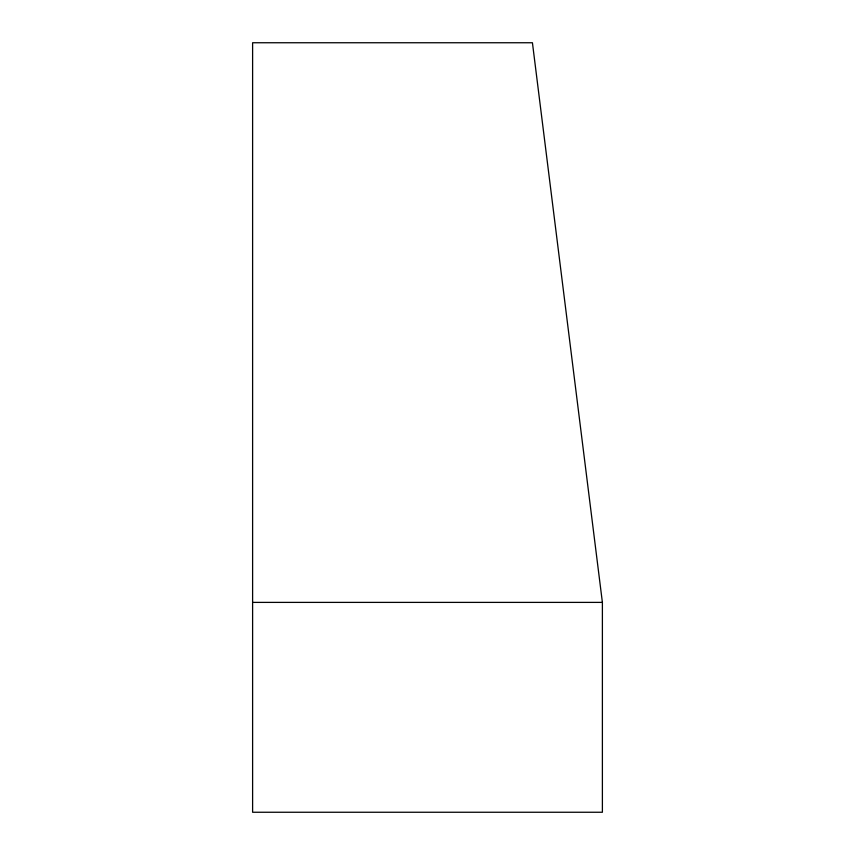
<?xml version="1.0" encoding="UTF-8"?>
<svg xmlns="http://www.w3.org/2000/svg" width="855" height="855" viewBox="0 0 855 855"><rect width="100%" height="100%" fill="white"/><g stroke="black" fill="none" stroke-linecap="round" stroke-linejoin="round"><path stroke-width="1.28" d="M252.61 602.39L602.39 602.39L602.39 812.25L252.61 812.25L252.61 42.75L532.43 42.75L602.39 602.39"/></g></svg>
